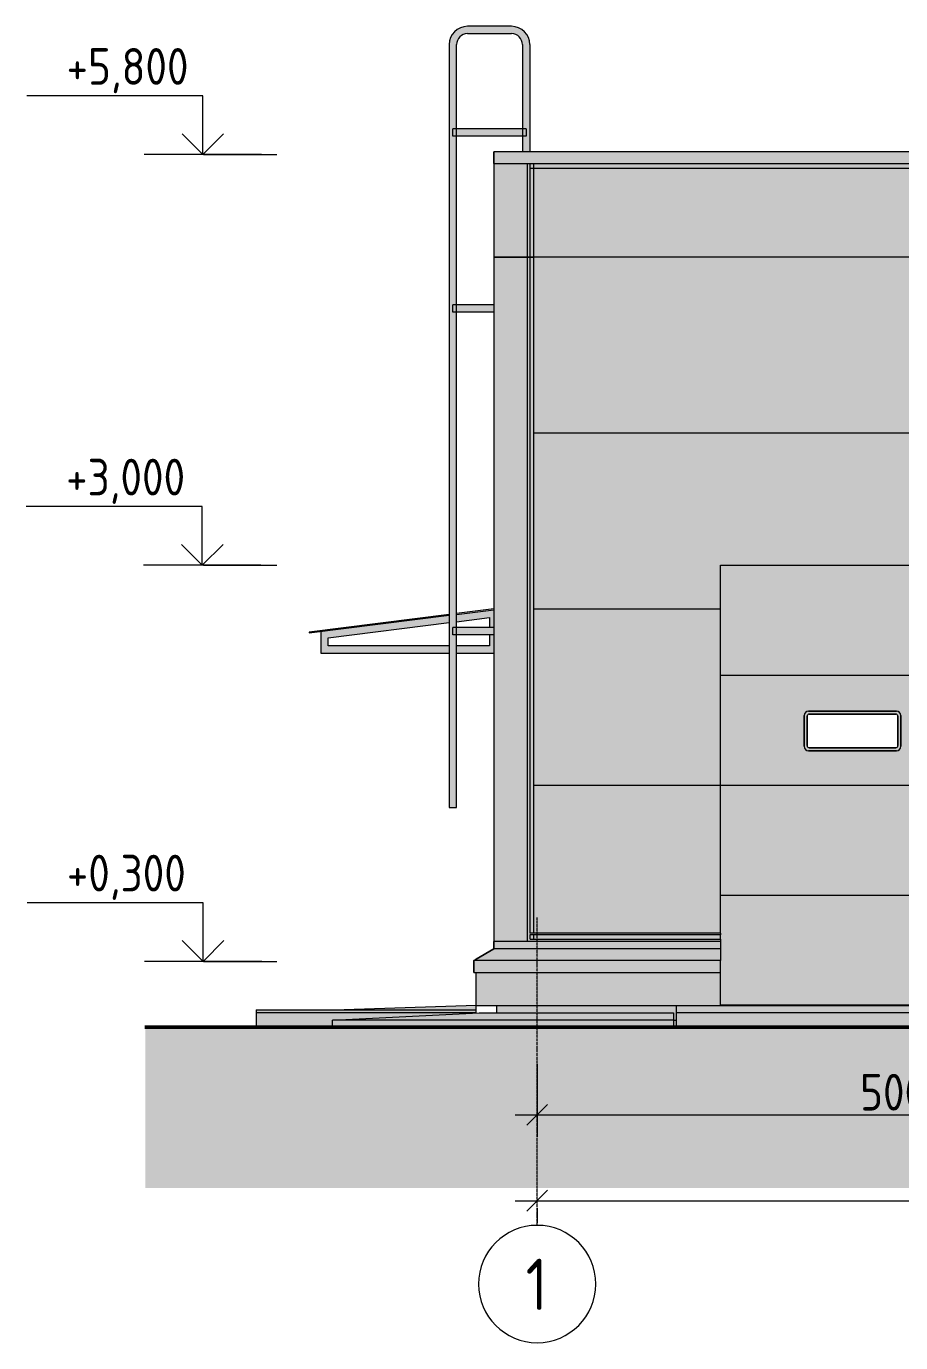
# Model space of a CAD drawing. Header units: millimetres. Extents: x 148937 to 2048786, y 870 to 351006.
# Drawn here: x 509831 to 515793, y 316332 to 325307 of the extents above; entities that cross this region are included whole.
import ezdxf

# ---------------------------------------------------------------- set-up
doc = ezdxf.new("R2010")
doc.units = ezdxf.units.MM
doc.linetypes.add('_ШПТ__20_т__2_5__Линия сетки', pattern=[25, 20, -2.5, 0, -2.5])
doc.layers.get('Defpoints').update_dxf_attribs({"color": 4})
for name, color, linetype, lineweight in [('Высотные отметки', 7, 'Continuous', 9), ('Обобщенные модели', 7, 'Continuous', 18), ('Оси', 72, 'Continuous', 9), ('Перекрытия', 7, 'Continuous', 18), ('Размеры', 7, 'Continuous', 9), ('Стены', 7, 'Continuous', 18), ('Типовые аннотации', 7, 'Continuous', 9), ('Элементы узлов', 7, 'Continuous', 18)]:
    doc.layers.add(name, color=color, linetype=linetype, lineweight=lineweight)
for name, color, linetype, lineweight, true_color in [('Двери', 7, 'Continuous', 9, 0x804000), ('Линии', 7, 'Continuous', 9, 0x00a600), ('Оборудование', 7, 'Continuous', 18, 0x9f9fd0), ('Ограждение', 7, 'Continuous', 9, 0x408080), ('Панель', 7, 'Continuous', 9, 0x804000), ('Фундамент несущей конструкции', 7, 'Continuous', 18, 0x400080)]:
    doc.layers.add(name, color=color, linetype=linetype, lineweight=lineweight, true_color=true_color)
doc.styles.add('GOST Common', font='GOST Common.ttf', dxfattribs={"width": 0.9, "height": 350})
doc.styles.add('GOST Common_1', font='GOST Common.ttf', dxfattribs={"width": 0.9, "height": 250})
doc.dimstyles.new('Основной_2_5_мм', dxfattribs={"dimscale": 304.8, "dimtxt": 251.428749, "dimasz": 0.463911, "dimexe": 0.492126, "dimexo": 0.492126, "dimgap": 0.098425, "dimtad": 1, "dimdec": 3, "dimrnd": 0.001, "dimdsep": 46, "dimtxsty": 'GOST Common_1', "dimblk1": 'OBLIQUE', "dimblk2": 'OBLIQUE', "dimsah": 1, "dimcen": 0.09, "dimdle": 0.492126, "dimazin": 2, "dimtfac": 1, "dimtdec": 4, "dimtix": 1, "dimtmove": 0, "dimatfit": 3, "dimfxl": 1, "dimtvp": 1, "dimtolj": 1, "dimtzin": 0, "dimlwd": 20, "dimlwe": 20, "dimarcsym": 2})

# ---------------------------------------------------------------- blocks, each defined once
blk = doc.blocks.new('101_Ворота подъемно-секционные с калиткой - 3000х3000 нет двери-1494913-_О__Ф__1-10__Южный')
at = {"layer": 'Двери', "true_color": 0xb4c6cd}
h = blk.add_hatch(color=9, dxfattribs=at)
h.paths.add_polyline_path([(2445, 1736), (2457.8, 1737), (2465, 1740), (2471.2, 1744.8), (2476, 1751), (2479, 1758.2), (2480, 1766), (2479, 1983.8), (2476, 1991), (2471.2, 1997.2), (2465, 2002), (2455.8, 2005.2), (2450, 2006), (1842.2, 2005), (1835, 2002), (1828.8, 1997.2), (1824, 1991), (1821, 1983.8), (1820, 1976), (1821, 1758.2), (1824, 1751), (1828.8, 1744.8), (1835, 1740), (1842.2, 1737), (1850, 1736), (2183.5, 1736)], flags=0)
h.paths.add_polyline_path([(1902.8, 1756), (1850, 1757), (1844.4, 1760.4), (1840.5, 1767.1), (1840, 1771), (1841, 1976), (1844.4, 1981.6), (1851.1, 1985.5), (1860.6, 1986), (2450, 1985), (2455.6, 1981.6), (2459.5, 1974.9), (2460, 1971), (2459, 1766), (2455.6, 1760.4), (2448.9, 1756.5), (2445, 1756), (2183.5, 1756)], flags=0)
h = blk.add_hatch(color=9, dxfattribs=at)
h.paths.add_polyline_path([(3475.4, 1736), (3657.8, 1737), (3665, 1740), (3671.2, 1744.8), (3676, 1751), (3679, 1758.2), (3680, 1766), (3679, 1983.8), (3676, 1991), (3671.2, 1997.2), (3665, 2002), (3655.8, 2005.2), (3650, 2006), (3042.2, 2005), (3035, 2002), (3028.8, 1997.2), (3024, 1991), (3021, 1983.8), (3020, 1976), (3021, 1758.2), (3024, 1751), (3028.8, 1744.8), (3035, 1740), (3042.2, 1737), (3055, 1736), (3152.5, 1736)], flags=0)
h.paths.add_polyline_path([(3152.5, 1756), (3050, 1757), (3044.4, 1760.4), (3040.5, 1767.1), (3040, 1771), (3041, 1976), (3044.4, 1981.6), (3051.1, 1985.5), (3055, 1986), (3650, 1985), (3655.6, 1981.6), (3659.5, 1974.9), (3660, 1971), (3659.5, 1767.1), (3655.6, 1760.4), (3648.9, 1756.5), (3645, 1756), (3475.4, 1756)], flags=0)
at = {"layer": 'Панель', "true_color": 0x9ea0a1}
h = blk.add_hatch(color=253, dxfattribs=at)
h.paths.add_polyline_path([(1250, 1), (4250, 1), (4250, 749), (1250, 749), (1250, 5.9)], flags=0)
h.paths.add_polyline_path([(1250, 751), (4250, 751), (4250, 1499), (1250, 1499), (1250, 755.9)], flags=0)
h.paths.add_polyline_path([(3152.5, 1501), (4250, 1501), (4250, 2249), (1250, 2249), (1250, 1501), (1860.6, 1501)], flags=0)
h.paths.add_polyline_path([(3050, 1736), (3040, 1737.9), (3035, 1740), (3028.8, 1744.8), (3024, 1751), (3021, 1758.2), (3020, 1766), (3021, 1983.8), (3024, 1991), (3028.8, 1997.2), (3035, 2002), (3044.2, 2005.2), (3050, 2006), (3657.8, 2005), (3665, 2002), (3671.2, 1997.2), (3676, 1991), (3679, 1983.8), (3680, 1976), (3679, 1758.2), (3676, 1751), (3671.2, 1744.8), (3665, 1740), (3657.8, 1737), (3650, 1736), (3152.5, 1736)], flags=0)
h.paths.add_polyline_path([(2183.5, 1736), (1842.2, 1737), (1835, 1740), (1828.8, 1744.8), (1824, 1751), (1821, 1758.2), (1820, 1766), (1821, 1983.8), (1824, 1991), (1828.8, 1997.2), (1835, 2002), (1844.2, 2005.2), (1850, 2006), (2457.8, 2005), (2465, 2002), (2471.2, 1997.2), (2476, 1991), (2479, 1983.8), (2480, 1976), (2479, 1758.2), (2476, 1751), (2471.2, 1744.8), (2465, 1740), (2457.8, 1737), (2450, 1736)], flags=0)
h.paths.add_polyline_path([(1250, 2251), (4250, 2251), (4250, 2999), (1250, 2999), (1250, 2255.9)], flags=0)
at = {"layer": 'Двери', "color": 7}
for p, q in [((1820, 1976), (1820, 1766)), ((2450, 2006), (1850, 2006)), ((2445, 1986), (1855, 1986)), ((1855, 1986), (2445, 1986)), ((2480, 1766), (2480, 1976)), ((3020, 1976), (3020, 1766)), ((3650, 2006), (3050, 2006)), ((3645, 1986), (3055, 1986)), ((3055, 1986), (3645, 1986)), ((3680, 1766), (3680, 1976)), ((1840, 1971), (1840, 1771)), ((1840, 1771), (1840, 1971)), ((2460, 1771), (2460, 1971)), ((2460, 1971), (2460, 1771)), ((3040, 1971), (3040, 1771)), ((3040, 1771), (3040, 1971)), ((3660, 1771), (3660, 1971)), ((3660, 1971), (3660, 1771)), ((1850, 1736), (2450, 1736)), ((1855, 1756), (2445, 1756)), ((2445, 1756), (1855, 1756)), ((3050, 1736), (3650, 1736)), ((3055, 1756), (3645, 1756)), ((3645, 1756), (3055, 1756))]:
    blk.add_line(p, q, dxfattribs=at)
for centre, radius, start, end in [((1850, 1976), 30, 90, 180), ((1855, 1971), 15, 90, 180), ((1855, 1971), 15, 90, 180), ((2445, 1971), 15, 0, 90), ((2445, 1971), 15, 0, 90), ((2450, 1976), 30, 0, 90), ((3050, 1976), 30, 90, 180), ((3055, 1971), 15, 90, 180), ((3055, 1971), 15, 90, 180), ((3645, 1971), 15, 0, 90), ((3645, 1971), 15, 0, 90), ((3650, 1976), 30, 0, 90), ((1850, 1766), 30, 180, 270), ((1855, 1771), 15, 180, 270), ((1855, 1771), 15, 180, 270), ((2445, 1771), 15, 270, 360), ((2445, 1771), 15, 270, 0), ((2450, 1766), 30, 270, 360), ((3050, 1766), 30, 180, 270), ((3055, 1771), 15, 180, 270), ((3055, 1771), 15, 180, 270), ((3645, 1771), 15, 270, 0), ((3645, 1771), 15, 270, 0), ((3650, 1766), 30, 270, 0)]:
    blk.add_arc(centre, radius, start, end, dxfattribs=at)
at = {"layer": 'Панель', "color": 7}
for p, q in [((4250, 2999), (1250, 2999)), ((1250, 2251), (4250, 2251)), ((4250, 2249), (1250, 2249)), ((1820, 1766), (1820, 1976)), ((1850, 2006), (2450, 2006)), ((2480, 1976), (2480, 1766)), ((3020, 1766), (3020, 1976)), ((3050, 2006), (3650, 2006)), ((3680, 1976), (3680, 1766)), ((2450, 1736), (1850, 1736)), ((3650, 1736), (3050, 1736)), ((1250, 1501), (4250, 1501)), ((4250, 1499), (1250, 1499)), ((1250, 751), (4250, 751)), ((4250, 749), (1250, 749)), ((4250, 1), (1250, 1))]:
    blk.add_line(p, q, dxfattribs=at)
for centre, start, end in [((1850, 1976), 90, 180), ((2450, 1976), 0, 90), ((3050, 1976), 90, 180), ((3650, 1976), 360, 90), ((1850, 1766), 180, 270), ((2450, 1766), 270, 0), ((3050, 1766), 180, 270), ((3650, 1766), 270, 0)]:
    blk.add_arc(centre, 30, start, end, dxfattribs=at)
blk = doc.blocks.new('125_Горизонтальный козырек - Горизонтальный козырек L_1200-1197949-_О__Ф__1-10__Южный')
at = {"layer": 'Ограждение'}
h = blk.add_hatch(dxfattribs=at)
h.set_pattern_fill('FP_1', style=0, pattern_type=2)
h.set_pattern_definition([(236.31, (995.8, 1244.6), (-1778, -3556), [641.07, -5769.6]), (236.31, (1031.34, 1137.9), (-1778, -3556), [384.64, -6026.03]), (236.31, (818, 1137.9), (-1778, -3556), [384.64, -6026.03])])
h.paths.add_polyline_path([(-1555, 2540), (-600, 2659.375), (-600, 2664.375), (-1555, 2545)], flags=0)
h.paths.add_polyline_path([(-550, 2665.625), (-295, 2697.5), (-295, 2702.5), (-550, 2670.625)], flags=0)
at = {"layer": 'Ограждение', "true_color": 0x9ea0a1}
h = blk.add_hatch(color=253, dxfattribs=at)
h.paths.add_polyline_path([(-723.201, 2400), (-600, 2400), (-600, 2450), (-1425, 2450), (-1425, 2506.25), (-600, 2609.375), (-600, 2659.375), (-1475, 2550), (-1475, 2400)], flags=0)
h.paths.add_polyline_path([(-325, 2400), (-295, 2400), (-295, 2525), (-325, 2525), (-325, 2450), (-550, 2450), (-550, 2400)], flags=0)
h.paths.add_polyline_path([(-295, 2575), (-295, 2697.5), (-550, 2665.625), (-550, 2615.625), (-325, 2643.75), (-325, 2575), (-310.897, 2575)], flags=0)
at = {"layer": 'Ограждение', "color": 7}
for p, q in [((-295, 2702.5), (-550, 2670.625)), ((-550, 2665.625), (-295, 2697.5)), ((-600, 2664.375), (-1555, 2545)), ((-1555, 2540), (-600, 2659.375)), ((-1425, 2506.25), (-600, 2609.375)), ((-550, 2615.625), (-325, 2643.75)), ((-325, 2643.75), (-325, 2575)), ((-1555, 2545), (-1555, 2540)), ((-1475, 2550), (-1475, 2400)), ((-325, 2525), (-325, 2450)), ((-1425, 2450), (-1425, 2506.25)), ((-600, 2450), (-1425, 2450)), ((-325, 2450), (-550, 2450)), ((-1475, 2400), (-600, 2400)), ((-550, 2400), (-295, 2400))]:
    blk.add_line(p, q, dxfattribs=at)
blk = doc.blocks.new('190_ФЭ_Цоколь_Типовой - ФЭ-Ц1_140х80-1285203-_О__Ф__1-10__Южный')
at = {"layer": 'Линии', "color": 7, "lineweight": 18}
for p, q in [((-294.9, 384.8), (-415, 315.5)), ((-294.9, 434.8), (-294.9, 384.8)), ((-415, 315.5), (-433.1, 305)), ((-433.1, 225), (-433.1, 305))]:
    blk.add_line(p, q, dxfattribs=at)
blk = doc.blocks.new('190_ФЭ_Цоколь_Типовой - ФЭ-Ц1_140х80-1284901-_О__Ф__1-10__Южный')
at = {"layer": 'Обобщенные модели', "true_color": 0x9ea0a1}
for points in [[(-294.9, 434.8), (1250, 434.8), (1250, 451.8), (-48, 451.7), (-65, 435), (-294.7, 435)], [(-44, 481.8), (1250, 481.8), (1250, 491.4), (-50.6, 491.4), (-48, 481.8)], [(568.7, 451.8), (1250, 451.8), (1250, 481.8), (-22, 481.8), (-22, 451.8)], [(1250, 305), (1250, 384.8), (-295, 384.8), (-433.1, 305), (1230, 305)], [(-65, 384.8), (1250, 384.8), (1250, 434.8), (-294.9, 434.8), (-294, 384.8), (-167.2, 384.8)], [(-275, 225), (1250, 225), (1250, 305), (-433.1, 305), (-433.1, 225)]]:
    blk.add_hatch(color=253, dxfattribs=at).paths.add_polyline_path(points, flags=0)
at = {"layer": 'Линии', "color": 7, "lineweight": 18}
for p, q in [((1250, 492.2), (-22, 492.2)), ((1250, 492.2), (1250, 491.4)), ((1250, 491.4), (1250, 481.8)), ((1250, 451.8), (1250, 481.8)), ((1250, 451.8), (1250, 434.8)), ((-415, 315.5), (-294.9, 384.8)), ((-294.9, 384.8), (-294.9, 434.8)), ((1250, 434.8), (1250, 384.8)), ((1250, 384.8), (1250, 315.5)), ((-433.1, 305), (-415, 315.5)), ((-433.1, 305), (-433.1, 225)), ((1250, 315.5), (1250, 305)), ((1250, 225), (1250, 305)), ((-433.1, 225), (1250, 225))]:
    blk.add_line(p, q, dxfattribs=at)
at = {"layer": 'Обобщенные модели'}
for p, q in [((1250, 491.4), (-50.6, 491.4)), ((1250, 481.8), (-48, 481.8)), ((-48, 451.8), (1250, 451.8)), ((1250, 434.8), (-294.9, 434.8)), ((1250, 384.8), (-294.9, 384.8)), ((1250, 305), (-433.1, 305))]:
    blk.add_line(p, q, dxfattribs=at)
blk = doc.blocks.new('190_ФЭ_Парапет_Сэндвич - ФЭ-К1_150-1300769-_О__Ф__1-10__Южный')
at = {"layer": 'Линии', "color": 7, "lineweight": 18}
blk.add_line((-295, 5820.1), (-295, 5740.1), dxfattribs=at)
blk = doc.blocks.new('190_ФЭ_Парапет_Сэндвич - ФЭ-К1_150-1312251-_О__Ф__1-10__Южный')
at = {"layer": 'Обобщенные модели', "true_color": 0xcfd0cf}
for points in [[(14779.4, 5740.1), (15098, 5740.1), (15098, 5820.1), (-295, 5820.1), (-295, 5740.1), (14725, 5740.1)], [(7028.1, 5707.1), (9928, 5707.1), (9928, 5740), (10072, 5740), (10072, 5707.1), (14928, 5707.1), (14928, 5740), (15072, 5740), (15072, 5707.1), (15098, 5707.1), (15098, 5740.1), (-48, 5740), (-48, 5707.1), (4928, 5707.1), (4928, 5740), (5072, 5740), (5072, 5707.1)]]:
    blk.add_hatch(color=254, dxfattribs=at).paths.add_polyline_path(points, flags=0)
at = {"layer": 'Линии', "color": 7, "lineweight": 18}
for p, q in [((15098, 5820.1), (-295, 5820.1)), ((-295, 5740.1), (-295, 5820.1)), ((-295, 5740.1), (15098, 5740.1)), ((-48, 5707.1), (4928, 5707.1))]:
    blk.add_line(p, q, dxfattribs=at)
blk = doc.blocks.new('190_ФЭ_Стена_Стык угловой внешний фигурный - ФЭ-У1_230х230-1307890-_О__Ф__1-10__Южный')
at = {"layer": 'Обобщенные модели', "true_color": 0xcfd0cf}
for points in [[(-295, 435), (-65, 435), (-65, 5100), (-295, 5100), (-295, 830.8)], [(-64.7, 435), (-48, 451.7), (-48, 481.9), (-50.6, 491.4), (-48, 492.1), (-48, 5100), (-65, 5100), (-65, 435)]]:
    blk.add_hatch(color=254, dxfattribs=at).paths.add_polyline_path(points, flags=0)
h = blk.add_hatch(color=254, dxfattribs=at)
h.paths.add_polyline_path([(-22, 451.8), (-22, 481.8), (-48, 481.8), (-48, 451.8)], flags=0)
h.paths.add_polyline_path([(-30.9, 492.1), (-22, 492.1), (-22, 5100), (-48, 5100), (-48, 492.1)], flags=0)
at = {"layer": 'Линии', "color": 7, "lineweight": 18}
for p, q in [((-295, 5100), (-65, 5100)), ((-295, 5100), (-295, 435)), ((-65, 5100), (-48, 5100)), ((-48, 5100), (-22, 5100)), ((-22, 491.4), (-22, 5100)), ((-22, 451.7), (-22, 481.9)), ((-65, 435), (-295, 435))]:
    blk.add_line(p, q, dxfattribs=at)
at = {"layer": 'Обобщенные модели'}
for p, q in [((-65, 435), (-65, 5100)), ((-48, 491.4), (-48, 5100)), ((-48, 451.7), (-48, 481.9))]:
    blk.add_line(p, q, dxfattribs=at)
blk = doc.blocks.new('190_ФЭ_Стена_Стык угловой внешний фигурный - ФЭ-У1_230х230-1306185-_О__Ф__1-10__Южный')
at = {"layer": 'Обобщенные модели', "true_color": 0xcfd0cf}
for points in [[(-275, 5100), (-65, 5100), (-65, 5740), (-295, 5740), (-295, 5100)], [(-48, 5100), (-48, 5740), (-65, 5740), (-65, 5100)], [(-22, 5100), (-22, 5707.1), (-48, 5707.1), (-48, 5100), (-23, 5100)]]:
    blk.add_hatch(color=254, dxfattribs=at).paths.add_polyline_path(points, flags=0)
at = {"layer": 'Линии', "color": 7, "lineweight": 18}
for p, q in [((-295, 5740), (-65, 5740)), ((-295, 5740), (-295, 5100)), ((-65, 5740), (-48, 5740)), ((-48, 5740), (-22, 5740)), ((-22, 5100), (-22, 5740)), ((-65, 5100), (-295, 5100)), ((-48, 5100), (-65, 5100)), ((-22, 5100), (-48, 5100))]:
    blk.add_line(p, q, dxfattribs=at)
at = {"layer": 'Обобщенные модели'}
for p, q in [((-65, 5100), (-65, 5740)), ((-48, 5100), (-48, 5740))]:
    blk.add_line(p, q, dxfattribs=at)
blk = doc.blocks.new('Труба квадратная - Опорные ноги-V22-_О__Ф__1-10__Южный')
at = {"layer": 'Оборудование', "true_color": 0xeec900}
blk.add_hatch(color=40, dxfattribs=at).paths.add_polyline_path([(14705, 7475), (14705, 7525), (14450, 7525), (14450, 7475)], flags=0)
at = {"layer": 'Оборудование', "color": 7}
for p, q in [((14425, 7475), (14425, 7525)), ((14705, 7525), (14425, 7525)), ((14705, 7475), (14425, 7475))]:
    blk.add_line(p, q, dxfattribs=at)
blk = doc.blocks.new('Труба квадратная - Площадка продольно-V23-_О__Ф__1-10__Южный')
at = {"layer": 'Оборудование', "true_color": 0xeec900}
blk.add_hatch(color=40, dxfattribs=at).paths.add_polyline_path([(14875, 9475), (14900, 9475), (14900, 9525), (14450, 9525), (14450, 9475), (14779.448231, 9475)], flags=0)
at = {"layer": 'Оборудование', "color": 7}
for p, q in [((14425, 9475), (14425, 9525)), ((14925, 9525), (14425, 9525)), ((14925, 9525), (14925, 9475)), ((14925, 9475), (14425, 9475))]:
    blk.add_line(p, q, dxfattribs=at)
blk = doc.blocks.new('Поручень - Поручень-1334536-_О__Ф__1-10__Южный')
at = {"layer": 'Оборудование', "true_color": 0xeec900}
blk.add_hatch(color=40, dxfattribs=at).paths.add_polyline_path([(-550, 1350), (-550, 6550), (-544.3, 6578.7), (-528, 6603), (-503.7, 6619.3), (-475, 6625), (-175, 6625), (-146.3, 6619.3), (-122, 6603), (-105.7, 6578.7), (-100, 6550), (-100, 5820.1), (-50, 5820.1), (-50, 6550), (-56.1, 6588.6), (-73.9, 6623.5), (-103.8, 6652.3), (-136.4, 6668.9), (-175, 6675), (-475, 6675), (-513.6, 6668.9), (-550, 6649.6), (-576.1, 6623.5), (-593.9, 6588.6), (-600, 6550), (-600, 1350)], flags=0)
at = {"layer": 'Оборудование', "color": 7}
for p, q in [((-175, 6675), (-475, 6675)), ((-475, 6625), (-175, 6625)), ((-600, 6550), (-600, 1350)), ((-550, 1350), (-550, 6550)), ((-100, 6550), (-100, 5820.1)), ((-50, 6550), (-50, 5820.1)), ((-600, 1350), (-550, 1350))]:
    blk.add_line(p, q, dxfattribs=at)
for centre, radius, start, end in [((-475, 6550), 125, 90, 180), ((-175, 6550), 125, 360, 90), ((-475, 6550), 75, 90, 180), ((-175, 6550), 75, 0, 90)]:
    blk.add_arc(centre, radius, start, end, dxfattribs=at)
blk = doc.blocks.new('Ось сетки - Круг_Ø8 мм-6577-_О__Ф__1-10__Южный')
at = {"layer": 'Оси', "lineweight": 20}
for start, end in [(360, 180), (180, 360)]:
    blk.add_arc((0, -1900), 400, start, end, dxfattribs=at)
blk = doc.blocks.new('_Oblique')
at = {"color": 0, "linetype": 'ByBlock', "lineweight": -2}
blk.add_line((-0.5, -0.5), (0.5, 0.5), dxfattribs=at)
blk = doc.blocks.new('*D386')
at = {"layer": 'Defpoints', "color": 0, "transparency": 16777216}
for p in [(513314.4, 318380.1), (518314.4, 317984.5), (518314.4, 317884.5)]:
    blk.add_point(p, dxfattribs=at)
at = {"layer": 'Размеры', "color": 0, "lineweight": 20, "transparency": 16777216}
for p, q in [((513314.4, 318230.1), (513314.4, 317734.5)), ((513164.4, 317884.5), (518464.4, 317884.5)), ((518314.4, 317834.5), (518314.4, 317734.5))]:
    blk.add_line(p, q, dxfattribs=at)
at = {"layer": 'Размеры', "color": 0, "lineweight": 20, "transparency": 16777216, "xscale": 141.4, "yscale": 141.4, "zscale": 141.4, "rotation": 180}
blk.add_blockref('_Oblique', (513314.4, 317884.5), dxfattribs=at)
at = {"layer": 'Размеры', "color": 0, "lineweight": 20, "transparency": 16777216, "xscale": 141.4, "yscale": 141.4, "zscale": 141.4}
blk.add_blockref('_Oblique', (518314.4, 317884.5), dxfattribs=at)
at = {"layer": 'Размеры', "color": 0, "lineweight": 20, "transparency": 16777216, "insert": (515814.4, 318039.5), "char_height": 250, "width": 756.843, "attachment_point": 5, "style": 'GOST Common_1'}
blk.add_mtext('\\A1;5000', dxfattribs=at)
blk = doc.blocks.new('*D395')
at = {"layer": 'Defpoints', "color": 0, "transparency": 16777216}
for p in [(513314.4, 317400), (558314.4, 317400), (558314.4, 317300)]:
    blk.add_point(p, dxfattribs=at)
at = {"layer": 'Размеры', "color": 0, "lineweight": 20, "transparency": 16777216}
for p, q in [((513164.4, 317300), (558464.4, 317300)), ((513314.4, 317250), (513314.4, 317150)), ((558314.4, 317250), (558314.4, 317150))]:
    blk.add_line(p, q, dxfattribs=at)
at = {"layer": 'Размеры', "color": 0, "lineweight": 20, "transparency": 16777216, "xscale": 141.4, "yscale": 141.4, "zscale": 141.4, "rotation": 180}
blk.add_blockref('_Oblique', (513314.4, 317300), dxfattribs=at)
at = {"layer": 'Размеры', "color": 0, "lineweight": 20, "transparency": 16777216, "xscale": 141.4, "yscale": 141.4, "zscale": 141.4}
blk.add_blockref('_Oblique', (558314.4, 317300), dxfattribs=at)
at = {"layer": 'Размеры', "color": 0, "lineweight": 20, "transparency": 16777216, "insert": (535814.4, 317455), "char_height": 250, "width": 971.623, "attachment_point": 5, "style": 'GOST Common_1'}
blk.add_mtext('\\A1;45000', dxfattribs=at)
blk = doc.blocks.new('Высотные отметки - Стрелка вверх-5091-_О__Ф__1-10__Южный')
at = {"layer": 'Типовые аннотации'}
for p, q in [((-2280.3, 6200), (-3480.3, 6200)), ((-2280.3, 5800), (-2280.3, 6200)), ((-1880.3, 5800), (-2680.3, 5800))]:
    blk.add_line(p, q, dxfattribs=at)
at = {"layer": 'Типовые аннотации', "lineweight": 20}
for q in [(-2421.8, 5941.4), (-2138.9, 5941.4)]:
    blk.add_line((-2280.3, 5800), q, dxfattribs=at)

msp = doc.modelspace()

# ---------------------------------------------------------------- hatches: boundary and pattern name
at = {"layer": 'Перекрытия', "true_color": 0xbabfc5}
h = msp.add_hatch(color=9, dxfattribs=at)
h.paths.add_polyline_path([(511399.37897, 318481.84027), (511919.37897, 318481.84027), (511919.37897, 318531.79336), (512899.37897, 318581.79336), (511399.37897, 318581.79336)], flags=0)
h.paths.add_polyline_path([(511999.37897, 318601.79336), (512899.37897, 318601.79336), (512899.37897, 318631.79336), (512591.17759, 318621.51998)], flags=0)
for points in [[(514264.37897, 318581.79336), (517864.37897, 318581.79336), (517864.37897, 318631.79336), (514264.37897, 318631.79336), (514264.37897, 318609.97517)], [(517758.72746, 318481.84027), (517864.37897, 318481.84027), (517864.37897, 318581.79336), (514264.37897, 318581.79336), (514264.37897, 318481.84027), (516466.83999, 318481.84027)]]:
    msp.add_hatch(color=9, dxfattribs=at).paths.add_polyline_path(points, flags=0)
at = {"layer": 'Перекрытия', "true_color": 0xc0c0c0}
msp.add_hatch(color=9, dxfattribs=at).paths.add_polyline_path([(511399.37897, 318581.79336), (512899.37897, 318581.79336), (512899.37897, 318601.79336), (511399.37897, 318601.79336)], flags=0)
at = {"layer": 'Перекрытия', "true_color": 0xb9d0cb}
for points in [[(513883.06506, 318531.79336), (514244.37897, 318531.79336), (514244.37897, 318581.79336), (512919.37897, 318581.79336), (511919.37897, 318531.79336), (513189.37897, 318531.79336)], [(514244.37897, 318481.84027), (514244.37897, 318531.79336), (511919.37897, 318531.79336), (511919.37897, 318481.84027), (513883.06506, 318481.84027)]]:
    msp.add_hatch(color=9, dxfattribs=at).paths.add_polyline_path(points, flags=0)
at = {"layer": 'Стены', "lineweight": 9, "true_color": 0xcfd0cf}
for points in [[(516466.83999, 323731.79336), (518216.37897, 323731.79336), (518216.37897, 324338.92889), (513292.37897, 324338.92889), (513292.37897, 323731.79336), (515174.95252, 323731.79336)], [(517597.24153, 322531.79336), (518216.37897, 322531.79336), (518216.37897, 323731.79336), (513292.37897, 323731.79336), (513292.37897, 322531.79336), (517435.75559, 322531.79336)], [(517564.37897, 321331.79336), (518216.37897, 321331.79336), (518216.37897, 322531.79336), (513292.37897, 322531.79336), (513292.37897, 321331.79336), (514564.37897, 321331.79336), (514564.37897, 321632.79287), (517564.37897, 321632.79287), (517564.37897, 321625.87182)]]:
    msp.add_hatch(color=254, dxfattribs=at).paths.add_polyline_path(points, flags=0)
h = msp.add_hatch(color=254, dxfattribs=at)
h.paths.add_polyline_path([(513292.37897, 320131.79336), (514564.37897, 320131.79336), (514564.37897, 321331.79336), (513292.37897, 321331.79336), (513292.37897, 320330.87532)], flags=0)
h.paths.add_polyline_path([(518216.37897, 320131.79336), (518216.37897, 321331.79336), (517564.37897, 321331.79336), (517564.37897, 320131.79336), (517758.72746, 320131.79336)], flags=0)
h = msp.add_hatch(color=254, dxfattribs=at)
h.paths.add_polyline_path([(517682.90076, 319123.99086), (518216.37897, 319123.99086), (518216.37897, 320131.79336), (517564.37897, 320130.79287), (517564.37897, 319123.99086), (517584.37897, 319123.99086)], flags=0)
h.paths.add_polyline_path([(513883.06506, 319123.99086), (514564.37897, 319123.99086), (514564.37897, 320131.79336), (513292.37897, 320131.79336), (513292.37897, 319123.99086)], flags=0)
at = {"layer": 'Стены', "true_color": 0x9ea0a1}
for points in [[(512899.37897, 318631.79336), (513039.37897, 318631.79336), (513039.37897, 318856.79336), (512899.37897, 318856.79336), (512899.37897, 318679.68976)], [(514264.37897, 318631.79336), (514564.37897, 318632.79287), (514564.37897, 318856.79336), (513039.37897, 318856.79336), (513039.37897, 318631.79336), (513883.06506, 318631.79336)]]:
    msp.add_hatch(color=253, dxfattribs=at).paths.add_polyline_path(points, flags=0)
at = {"layer": 'Стены', "true_color": 0xbabfc5}
for points in [[(513039.37897, 318581.79336), (513189.37897, 318581.79336), (513189.37897, 318631.79336), (513039.37897, 318631.79336)], [(514264.37897, 318531.79336), (514264.37897, 318631.79336), (513189.37897, 318631.79336), (513189.37897, 318581.79336), (514244.37897, 318581.79336), (514244.37897, 318531.79336)]]:
    msp.add_hatch(color=9, dxfattribs=at).paths.add_polyline_path(points, flags=0)
at = {"layer": 'Фундамент несущей конструкции', "true_color": 0xbabfc5}
h = msp.add_hatch(color=9, dxfattribs=at)
h.paths.add_polyline_path([(522634.37897, 318481.84027), (522634.37897, 318531.79336), (522614.37897, 318531.79336), (522614.37897, 318481.84027)], flags=0)
h.paths.add_polyline_path([(533879.37897, 318481.84027), (533879.37897, 318531.79336), (533859.37897, 318531.79336), (533859.37897, 318481.84027)], flags=0)
h.paths.add_polyline_path([(514264.37897, 318481.84027), (514264.37897, 318531.79336), (514244.37897, 318531.79336), (514244.37897, 318481.84027)], flags=0)
h.paths.add_polyline_path([(531459.37897, 318481.84027), (531459.37897, 318531.79336), (531439.37897, 318531.79336), (531439.37897, 318481.84027)], flags=0)
h.paths.add_polyline_path([(517864.37897, 318481.84027), (517884.37897, 318481.84027), (517884.37897, 318531.79336), (517864.37897, 318531.79336)], flags=0)
h.paths.add_polyline_path([(527384.37897, 318481.84027), (527384.37897, 318531.79336), (527364.37897, 318531.79336), (527364.37897, 318481.84027)], flags=0)
h.paths.add_polyline_path([(518994.37897, 318481.84027), (519014.37897, 318481.84027), (519014.37897, 318531.79336), (518994.37897, 318531.79336)], flags=0)
h.paths.add_polyline_path([(523764.37897, 318481.84027), (523764.37897, 318531.79336), (523744.37897, 318531.79336), (523744.37897, 318481.84027)], flags=0)
at = {"layer": 'Элементы узлов', "true_color": 0xffffff}
msp.add_hatch(color=7, dxfattribs=at).paths.add_polyline_path([(510643.37897, 317386.77945), (560600.1681, 317386.77945), (560600.1681, 318483.84027), (510643.37897, 318483.84027)], flags=0)

# ---------------------------------------------------------------- linework, layer by layer
at = {"layer": 'Высотные отметки'}
for p, q in [((511039.37897, 324431.79336), (511034.03666, 324431.79336)), ((511039.37897, 321631.79336), (511031.10061, 321631.79336)), ((511039.37897, 318931.79336), (511035.88347, 318931.79336))]:
    msp.add_line(p, q, dxfattribs=at)
at = {"layer": 'Линии', "color": 7, "true_color": 0xffffff}
for p, q in [((511039.37897, 324431.79336), (511539.37897, 324431.79336)), ((511039.37897, 321631.79336), (511539.37897, 321631.79336)), ((511039.37897, 318931.79336), (511539.37897, 318931.79336))]:
    msp.add_line(p, q, dxfattribs=at)
at = {"layer": 'Линии', "color": 7, "lineweight": 18}
for p, q in [((518216.37897, 323731.79336), (513292.37897, 323731.79336)), ((518216.37897, 322531.79336), (513292.37897, 322531.79336)), ((514564.37897, 319123.99086), (514564.37897, 321632.79287)), ((514564.37897, 321632.79287), (517564.37897, 321632.79287)), ((514564.37897, 321331.79336), (513292.37897, 321331.79336)), ((514564.37897, 320131.79336), (513292.37897, 320131.79336)), ((512899.37897, 318581.79336), (512899.37897, 318856.79336)), ((514564.37897, 318631.79336), (514564.37897, 318856.79336)), ((512899.37897, 318631.79336), (511999.37897, 318601.79336)), ((512899.37897, 318631.79336), (524064.37897, 318631.79336)), ((513039.37897, 318581.79336), (513039.37897, 318631.79336)), ((514264.37897, 318481.84027), (514264.37897, 318631.79336)), ((511399.37897, 318601.79336), (512899.37897, 318601.79336)), ((511399.37897, 318601.79336), (511399.37897, 318481.84027)), ((512899.37897, 318581.79336), (511399.37897, 318581.79336)), ((511919.37897, 318531.79336), (512919.37897, 318581.79336)), ((511919.37897, 318481.84027), (511919.37897, 318531.79336)), ((512919.37897, 318581.79336), (514244.37897, 318581.79336)), ((514244.37897, 318581.79336), (514244.37897, 318481.84027)), ((514244.37897, 318531.79336), (514264.37897, 318531.79336))]:
    msp.add_line(p, q, dxfattribs=at)
at = {"layer": 'Линии', "color": 7, "lineweight": 50}
msp.add_line((560596.1681, 318481.84027), (510639.37897, 318481.84027), dxfattribs=at)
at = {"layer": 'Оси', "linetype": '_ШПТ__20_т__2_5__Линия сетки'}
msp.add_line((513314.37897, 317131.79336), (513314.37897, 319231.79336), dxfattribs=at)
at = {"layer": 'Перекрытия'}
for p, q in [((514244.37897, 318531.79336), (511919.37897, 318531.79336)), ((517864.37897, 318581.79336), (514264.37897, 318581.79336))]:
    msp.add_line(p, q, dxfattribs=at)

# ---------------------------------------------------------------- block references
at = {"layer": 'Высотные отметки', "lineweight": 20}
for p in [(513314.37897, 318631.79336), (513311.44292, 315831.79336), (513316.22578, 313131.79336)]:
    msp.add_blockref('Высотные отметки - Стрелка вверх-5091-_О__Ф__1-10__Южный', p, dxfattribs=at)
at = {"layer": 'Двери', "color": 7}
msp.add_blockref('101_Ворота подъемно-секционные с калиткой - 3000х3000 нет двери-1494913-_О__Ф__1-10__Южный', (513314.37897, 318631.79336), dxfattribs=at)
at = {"layer": 'Обобщенные модели'}
for name in ['190_ФЭ_Парапет_Сэндвич - ФЭ-К1_150-1300769-_О__Ф__1-10__Южный', '190_ФЭ_Парапет_Сэндвич - ФЭ-К1_150-1312251-_О__Ф__1-10__Южный', '190_ФЭ_Стена_Стык угловой внешний фигурный - ФЭ-У1_230х230-1306185-_О__Ф__1-10__Южный', '190_ФЭ_Стена_Стык угловой внешний фигурный - ФЭ-У1_230х230-1307890-_О__Ф__1-10__Южный', '190_ФЭ_Цоколь_Типовой - ФЭ-Ц1_140х80-1284901-_О__Ф__1-10__Южный', '190_ФЭ_Цоколь_Типовой - ФЭ-Ц1_140х80-1285203-_О__Ф__1-10__Южный']:
    msp.add_blockref(name, (513314.37897, 318631.79336), dxfattribs=at)
at = {"layer": 'Оборудование', "color": 7}
for name, p in [('Поручень - Поручень-1334536-_О__Ф__1-10__Южный', (513314.37897, 318631.79336)), ('Труба квадратная - Площадка продольно-V23-_О__Ф__1-10__Южный', (498314.37897, 315081.79336)), ('Труба квадратная - Опорные ноги-V22-_О__Ф__1-10__Южный', (498314.37897, 315881.79336)), ('Труба квадратная - Опорные ноги-V22-_О__Ф__1-10__Южный', (498314.37897, 313681.79336))]:
    msp.add_blockref(name, p, dxfattribs=at)
at = {"layer": 'Ограждение', "color": 7}
msp.add_blockref('125_Горизонтальный козырек - Горизонтальный козырек L_1200-1197949-_О__Ф__1-10__Южный', (513314.37897, 318631.79336), dxfattribs=at)
at = {"layer": 'Оси', "lineweight": 20}
msp.add_blockref('Ось сетки - Круг_Ø8 мм-6577-_О__Ф__1-10__Южный', (513314.37897, 318631.79336), dxfattribs=at)

# ---------------------------------------------------------------- texts
at = {"layer": 'Высотные отметки', "char_height": 250, "width": 1028.8225687, "attachment_point": 1, "line_spacing_factor": 1.022761, "style": 'GOST Common_1'}
for s, insert in [('+5,800', (510105.36059, 325158.50043)), ('+3,000', (510102.42454, 322358.50043)), ('+0,300', (510107.2074, 319658.50043))]:
    msp.add_mtext(s, dxfattribs=dict(at, insert=insert))
at = {"layer": 'Оси', "insert": (513236.14831, 316904.32671), "char_height": 350, "width": 187.594875, "attachment_point": 1, "style": 'GOST Common'}
msp.add_mtext('\\fGOST Common|b0|i0|c204|p34|;\\W.9;1', dxfattribs=at)

# ---------------------------------------------------------------- dimensions: what is measured, and where the dimension line sits
at = {"layer": 'Размеры', "lineweight": 20}
for base, p1, p2, override, picture, middle in [((518314.37897, 317884.54565), (513314.37897, 318380.14134), (518314.37897, 317984.53055), {"dimpost": '<>', "dimfxl": 5015.626371}, '*D386', (515814.37897, 318039.54565)), ((558314.37897, 317300.02443), (513314.37897, 317400.00933), (558314.37897, 317400.00933), {"dimpost": '<>', "dimfxl": 45000}, '*D395', (535814.37897, 317455.02443))]:
    dim = msp.add_linear_dim(base=base, p1=p1, p2=p2, dimstyle='Основной_2_5_мм', override=override, dxfattribs=at)
    dim.commit()
    dim.dimension.update_dxf_attribs({"geometry": picture, "text_midpoint": middle})

doc.saveas('drawing.dxf')
